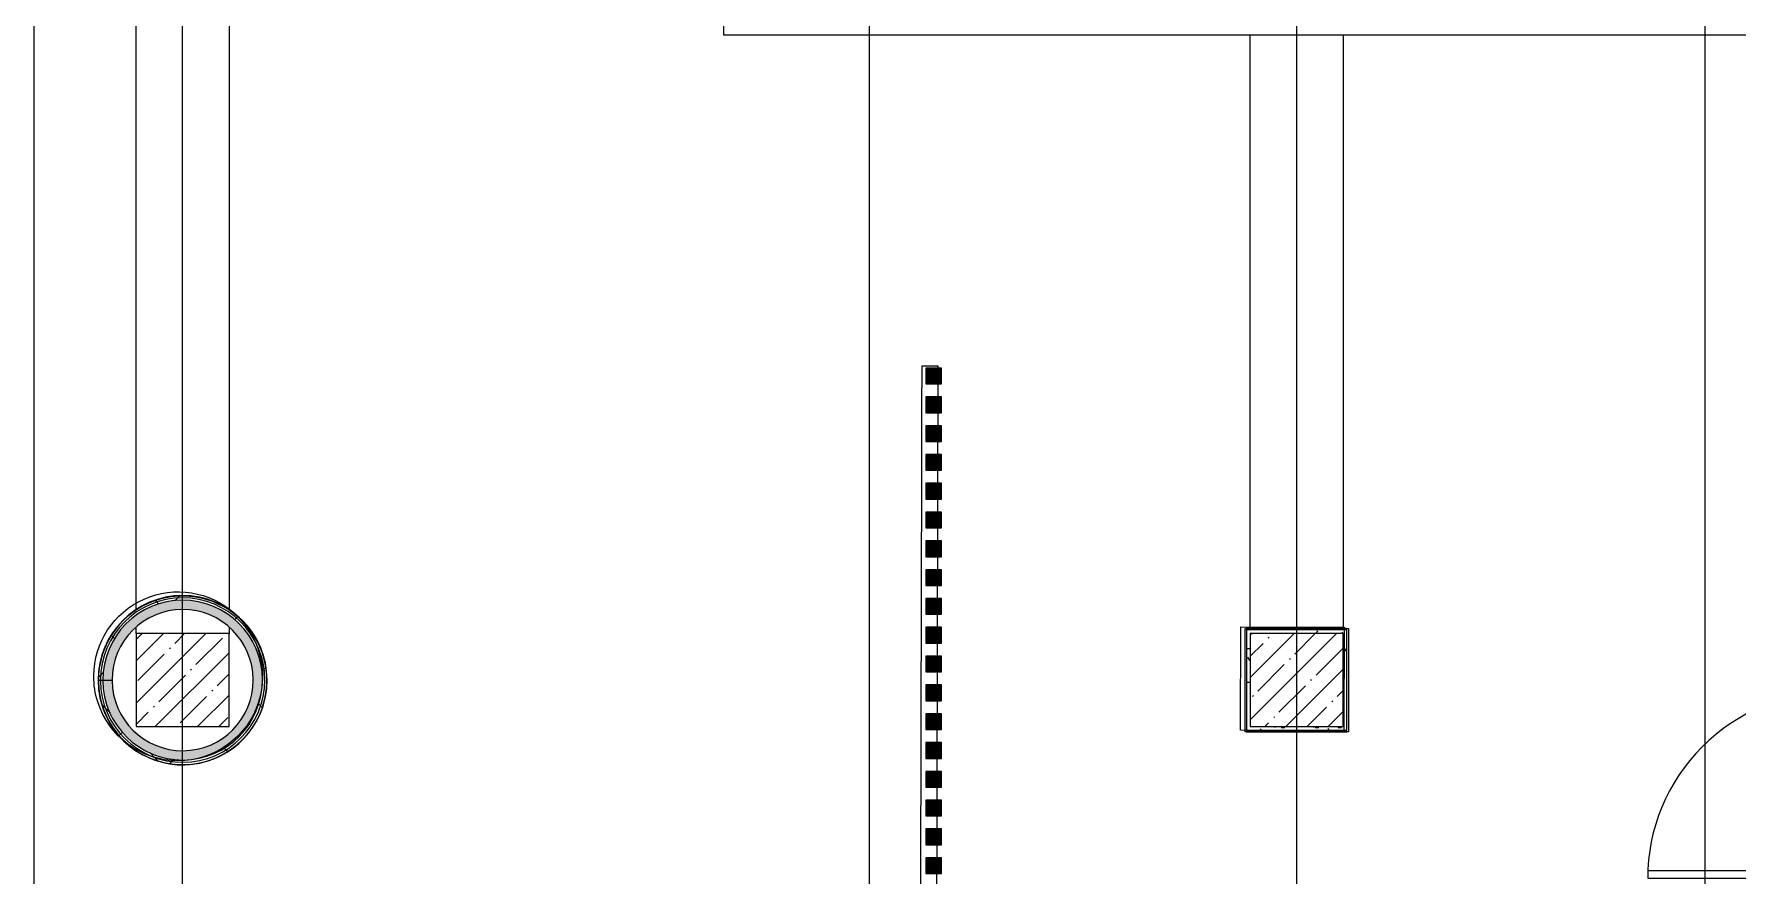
# Model space of a CAD drawing. Header units: millimetres. Extents: x -1113 to 415037, y -3642 to 354837.
# Drawn here: x 47725 to 56901, y 15830 to 20360 of the extents above; entities that cross this region are included whole.
import ezdxf

# ---------------------------------------------------------------- set-up
doc = ezdxf.new("R2010")
doc.units = ezdxf.units.MM
for name, color, linetype, lineweight in [('A-AREA-BNDY', 7, 'Continuous', 5), ('A-DOOR-2', 7, 'Continuous', 5), ('A-DOOR-FRAM-2', 7, 'Continuous', 5), ('A-FLOR', 7, 'Continuous', 9), ('A-WALL', 7, 'Continuous', 5), ('I-WALL', 7, 'Continuous', 5), ('S-COLS', 7, 'Continuous', 9), ('S-COLS-1', 7, 'Continuous', 5), ('Оси', 7, 'Continuous', 9)]:
    doc.layers.add(name, color=color, linetype=linetype, lineweight=lineweight)
for name, color, linetype, lineweight, true_color in [('A-DOOR-1', 7, 'Continuous', 5, 0xc0c0c0), ('A-DOOR-FRAM-1', 7, 'Continuous', 5, 0xc0c0c0), ('A-WALL-1', 9, 'Continuous', 5, 0x808080), ('A-WALL-FNSH-1', 9, 'Continuous', 5, 0x808080)]:
    doc.layers.add(name, color=color, linetype=linetype, lineweight=lineweight, true_color=true_color)
pattern_1 = [(0, (64.7, -136.06), (243.84, 60.96), [20.117, -162.763, 20.117, -162.763, -975.36]), (0, (64.7, -136.06), (243.84, 60.96), [-365.76, 20.117, -345.643, 20.117, -162.763, -426.72]), (0, (64.7, -136.06), (243.84, 60.96), [-914.4, 20.117, -101.803, 20.117, -284.683]), (120, (156.14, -105.58), (-174.71291, 180.691634), [20.117, -162.763, 20.117, -162.763, -975.36]), (120, (156.14, -105.58), (-174.71291, 180.691634), [-365.76, 20.117, -345.643, 20.117, -162.763, -426.72]), (120, (156.14, -105.58), (-174.71291, 180.691634), [-914.4, 20.117, -101.803, 20.117, -284.683]), (240, (186.62, 16.34), (-69.12709, -241.651634), [20.117, -162.763, 20.117, -162.763, -975.36]), (240, (186.62, 16.34), (-69.12709, -241.651634), [-365.76, 20.117, -345.643, 20.117, -162.763, -426.72]), (240, (186.62, 16.34), (-69.12709, -241.651634), [-914.4, 20.117, -101.803, 20.117, -284.683])]
pattern_2 = [(45, (64.7, -136.06), (-212.132, 212.132), []), (135, (64.7, -136.06), (-212.132, -212.132), [])]

# ---------------------------------------------------------------- blocks, each defined once
blk = doc.blocks.new('110_Дверь_СКБ_1Ст_Внутренняя1 - Д-12 1100x2100h_дверь в горячий цех-32113407-Объем проектирования 1 этажа')
at = {"layer": 'A-DOOR-2'}
h = blk.add_hatch(dxfattribs=at)
h.set_pattern_fill('FP_75', color=256, style=0, pattern_type=2)
h.set_pattern_definition([(135, (1751.41, 164.685), (-14.14214, -14.14214), []), (225, (1751.41, 164.685), (14.14214, -14.14214), [])])
h.paths.add_polyline_path([(537.5, 100), (537.5, -100), (562.5, -100), (562.5, 100)])
at = {"layer": 'A-DOOR-FRAM-2'}
h = blk.add_hatch(dxfattribs=at)
h.set_pattern_fill('FP_76', color=256, style=0, pattern_type=2)
h.set_pattern_definition([(45, (-371.384, 164.685), (-14.1421, 14.1421), []), (135, (-371.384, 164.685), (-14.1421, -14.1421), [])])
h.paths.add_polyline_path([(-537.5, 7), (-537.5, -100), (-512.5, -99.9), (-512.5, 100), (-537.5, 100)])
at = {"layer": 'A-DOOR-1'}
for p, q in [((-487.5, 1100), (-487.5, 100)), ((-447.5, 1100), (-487.5, 1100)), ((-447.5, 100), (-447.5, 1100)), ((-487.5, 100), (-447.5, 100))]:
    blk.add_line(p, q, dxfattribs=at)
blk.add_arc((-487.5, 100), 1000, 360, 90, dxfattribs=at)
at = {"layer": 'A-DOOR-FRAM-1'}
for p, q in [((-497.5, 108), (-567.5, 108)), ((-567.5, 108), (-567.5, 100)), ((-567.5, 100), (-497.5, 100)), ((-512.5, 100), (-537.5, 100)), ((-537.5, 100), (-537.5, -100)), ((-487.5, 100), (-512.5, 100)), ((-512.5, 100), (-512.5, 20)), ((-512.5, -100), (-512.5, 100)), ((-497.5, 100), (-512.5, 100)), ((-512.5, 100), (-512.5, 99)), ((-512.5, 99), (-497.5, 99)), ((-497.5, 100), (-497.5, 108)), ((-497.5, 99), (-497.5, 100)), ((-487.5, 60), (-487.5, 100)), ((512.5, 100), (512.5, 60)), ((537.5, 100), (512.5, 100)), ((592.5, 108), (522.5, 108)), ((522.5, 108), (522.5, 100)), ((537.5, 100), (522.5, 100)), ((522.5, 100), (522.5, 99)), ((522.5, 100), (592.5, 100)), ((522.5, 99), (537.5, 99)), ((537.5, 20), (537.5, 100)), ((562.5, 100), (537.5, 100)), ((537.5, 100), (537.5, -100)), ((537.5, 99), (537.5, 100)), ((562.5, -100), (562.5, 100)), ((592.5, 100), (592.5, 108)), ((-512.5, 20), (-477.5, 20)), ((-497.5, 20), (-512.5, 20)), ((-512.5, 20), (-512.5, -100)), ((-497.5, -100), (-497.5, 20)), ((-477.5, 60), (-487.5, 60)), ((-477.5, 20), (-477.5, 60)), ((512.5, 60), (502.5, 60)), ((502.5, 60), (502.5, 20)), ((502.5, 20), (537.5, 20)), ((537.5, 20), (522.5, 20)), ((522.5, 20), (522.5, -100)), ((537.5, -100), (537.5, 20)), ((-497.5, -100), (-567.5, -100)), ((-567.5, -100), (-567.5, -108)), ((-567.5, -108), (-497.5, -108)), ((-537.5, -100), (-512.5, -100)), ((-512.5, -100), (-497.5, -100)), ((-497.5, -108), (-497.5, -100)), ((522.5, -100), (537.5, -100)), ((592.5, -100), (522.5, -100)), ((522.5, -100), (522.5, -108)), ((522.5, -108), (592.5, -108)), ((537.5, -100), (562.5, -100)), ((592.5, -108), (592.5, -100))]:
    blk.add_line(p, q, dxfattribs=at)
blk = doc.blocks.new('BSC_Колонна _Прямоугольная - 500х500-22732503-Объем проектирования 1 этажа')
at = {"layer": 'S-COLS-1'}
h = blk.add_hatch(dxfattribs=at)
h.set_pattern_fill('FP_105', color=256, style=0, pattern_type=2)
h.set_pattern_definition([(45, (-48460, -17020), (-114.04925, 114.04925), []), (45, (-48345.95, -17020), (-114.04925, 114.04925), [201.613, -40.323, 6.706, -33.617])])
h.paths.add_polyline_path([(-200, -250), (250, -250), (250, 250), (-250, 250), (-250, -250)])
for p, q in [((250, 250), (-250, 250)), ((-250, 250), (-250, -250)), ((250, -250), (250, 250)), ((-250, -250), (250, -250))]:
    blk.add_line(p, q, dxfattribs=at)
blk = doc.blocks.new('BSC_Колонна _Прямоугольная - 500х500-V88-Объем проектирования 1 этажа')
at = {"layer": 'S-COLS-1'}
h = blk.add_hatch(dxfattribs=at)
h.set_pattern_fill('FP_106', color=256, style=0, pattern_type=2)
h.set_pattern_definition([(45, (-54460, -17020), (-114.04925, 114.04925), []), (45, (-54345.95, -17020), (-114.04925, 114.04925), [201.613, -40.323, 6.706, -33.617])])
h.paths.add_polyline_path([(-250, -250), (250, -250), (250, 250), (-250, 250), (-250, -228)])
for p, q in [((250, 250), (-250, 250)), ((-250, 250), (-250, -250)), ((250, -250), (250, 250)), ((-250, -250), (250, -250))]:
    blk.add_line(p, q, dxfattribs=at)

msp = doc.modelspace()

# ---------------------------------------------------------------- hatches: boundary and pattern name
at = {"layer": 'I-WALL'}
for points in [[(52611.8, 18477.9), (52611.8, 18562.9), (52526.8, 18562.9), (52526.8, 18477.9)], [(52609.6, 18322.9), (52611.8, 18322.9), (52611.8, 18407.9), (52526.8, 18406.3), (52526.8, 18322.9)], [(52611.8, 18167.9), (52611.8, 18252.9), (52526.8, 18252.9), (52526.8, 18167.9)], [(52611.8, 18012.9), (52611.8, 18097.9), (52526.8, 18097.9), (52526.8, 18012.9)], [(52526.8, 17857.9), (52611.8, 17857.9), (52611.8, 17942.9), (52526.8, 17942.9), (52526.8, 17876.3)], [(52526.8, 17702.9), (52611.8, 17702.9), (52611.8, 17787.9), (52526.8, 17787.9)], [(52611.8, 17547.9), (52611.8, 17632.9), (52526.8, 17632.9), (52526.8, 17547.9), (52535, 17547.9)], [(52526.8, 17392.9), (52611.8, 17392.9), (52611.8, 17477.9), (52526.8, 17477.9)], [(48508.8, 16454.2), (48594.2, 16460.5), (48662.8, 16477.6), (48731.6, 16508.1), (48782.4, 16539.7), (48844.7, 16598.1), (48882, 16644.7), (48918.6, 16712.4), (48941.2, 16777.2), (48953.3, 16851.3), (48953, 16921.9), (48940.5, 16993.6), (48916, 17062.3), (48880.3, 17125.7), (48825.1, 17190.4), (48774.7, 17233.3), (48717.4, 17268.3), (48649.7, 17295.4), (48567.9, 17311), (48492.5, 17311.8), (48433.5, 17304.1), (48356, 17278.7), (48298.8, 17249.8), (48237.5, 17203.5), (48189.9, 17153.8), (48143.7, 17081.4), (48117.6, 17020.7), (48100.6, 16953.4), (48094.7, 16883.9), (48144.7, 16883.9), (48150.8, 16951.7), (48170.5, 17020.7), (48202.2, 17083.9), (48246, 17141.1), (48287.5, 17180.8), (48346.2, 17219.2), (48417.9, 17247.7), (48481.8, 17260.8), (48541.1, 17263.6), (48608.5, 17254.6), (48679.5, 17230.3), (48739.7, 17196.5), (48786.6, 17159.3), (48831.5, 17108.2), (48871.1, 17037.9), (48890.7, 16986.2), (48903.1, 16919.3), (48903.3, 16851.3), (48891.4, 16784.3), (48867.7, 16720.5), (48831.1, 16659.6), (48781.8, 16605), (48735.5, 16567.8), (48675.7, 16535.2), (48611.1, 16513.9), (48543.7, 16504.4), (48471.4, 16508.1), (48409.3, 16521.9), (48341.8, 16551.4), (48289.6, 16585.4), (48240.1, 16632.1), (48199.8, 16686.9), (48169.8, 16748), (48150.8, 16818.6), (48144.7, 16881.2), (48094.7, 16880.9), (48101.4, 16808.3), (48125.1, 16727.5), (48154.9, 16665.6), (48199.8, 16603.6), (48253.6, 16551.4), (48301.4, 16516.4), (48366.7, 16484), (48436.4, 16463.1), (48481.8, 16457.5)], [(52611.8, 17237.9), (52611.8, 17322.9), (52526.8, 17322.9), (52526.8, 17237.9)], [(52526.8, 17082.9), (52611.8, 17082.9), (52611.8, 17167.9), (52526.8, 17167.9), (52526.8, 17094.4)], [(52526.8, 16927.9), (52611.8, 16927.9), (52611.8, 17012.9), (52526.8, 17012.9), (52526.8, 16953.4)], [(52526.8, 16772.9), (52611.8, 16772.9), (52611.8, 16857.9), (52526.8, 16857.9), (52526.8, 16814.5)], [(52611.8, 16617.9), (52611.8, 16702.9), (52526.8, 16702.9), (52526.8, 16617.9)], [(52611.8, 16462.9), (52611.8, 16547.9), (52526.8, 16547.9), (52526.8, 16462.9)], [(52611.8, 16307.9), (52611.8, 16392.9), (52526.8, 16392.9), (52526.8, 16307.9)], [(52611.8, 16152.9), (52611.8, 16237.9), (52526.8, 16237.9), (52526.8, 16152.9)], [(52611.8, 15997.9), (52611.8, 16082.9), (52526.8, 16082.9), (52526.8, 15997.9)], [(52611.8, 15842.9), (52611.8, 15927.9), (52526.8, 15927.9), (52526.8, 15842.9)]]:
    msp.add_hatch(color=256, dxfattribs=at).paths.add_polyline_path(points)
h = msp.add_hatch(dxfattribs=at)
h.set_pattern_fill('FP_192', color=256, style=0, pattern_type=2)
h.set_pattern_definition(pattern_2)
h.paths.add_polyline_path([(48489.6, 16430.3), (48574.3, 16432.4), (48647.1, 16446.4), (48720.1, 16474), (48782.8, 16510), (48839.5, 16556.2), (48892.4, 16617.4), (48930.2, 16679.3), (48958.5, 16749.6), (48974.3, 16818), (48978.7, 16897.6), (48971, 16969.2), (48951.3, 17040.4), (48920.2, 17107.7), (48878.5, 17169.2), (48827.3, 17223.1), (48760.7, 17271.9), (48700.3, 17303.1), (48630.5, 17326.1), (48558.1, 17337.4), (48473.1, 17335.1), (48403.9, 17321.9), (48335.9, 17297.4), (48267, 17258), (48212.6, 17214.4), (48159.4, 17153.8), (48119.2, 17088.4), (48091.6, 17020.7), (48075.5, 16953.4), (48070.6, 16883.9), (48082.2, 16883.9), (48088.9, 16959.8), (48112.6, 17042.7), (48139.8, 17101.8), (48180.2, 17161.7), (48240.7, 17222.3), (48301.3, 17265.1), (48369.2, 17297.4), (48433.5, 17316.7), (48505.7, 17326), (48587.2, 17321.4), (48661.5, 17304.1), (48733.3, 17273.2), (48786.9, 17240.4), (48850.4, 17182.3), (48894.6, 17125.7), (48930.2, 17059.6), (48954.6, 16985.3), (48965.5, 16919.3), (48965.7, 16848), (48953.3, 16773.9), (48928.7, 16703.3), (48892.4, 16637.7), (48836.5, 16571.1), (48781.8, 16524.6), (48720.1, 16487.5), (48652.7, 16460.7), (48581.5, 16445.2), (48500.7, 16442.7), (48422.6, 16454.2), (48350.1, 16478.3), (48286.6, 16511.8), (48225.2, 16559.4), (48176.8, 16611.7), (48137, 16671.8), (48105.6, 16744.5), (48088.2, 16816.4), (48082.2, 16880.8), (48069.7, 16880.6), (48077.1, 16803.4), (48095.4, 16733.3), (48130.8, 16657.5), (48174.8, 16594.3), (48226.7, 16541.1), (48278.1, 16501.5), (48353.6, 16463.1), (48427.6, 16440.3), (48481.8, 16431.6)])
h = msp.add_hatch(dxfattribs=at)
h.set_pattern_fill('FP_192', color=256, style=0, pattern_type=2)
h.set_pattern_definition(pattern_2)
h.paths.add_polyline_path([(48508.3, 16441.7), (48596.6, 16448.3), (48665.6, 16465.2), (48735.5, 16495.8), (48792.6, 16532.1), (48852.4, 16587.8), (48896.3, 16644.9), (48930.4, 16708.4), (48955.6, 16787.7), (48965.7, 16849), (48965.5, 16923), (48948.4, 17008.3), (48924.7, 17072.2), (48883.9, 17141.1), (48834.3, 17198.9), (48779.5, 17244.9), (48717.4, 17281.8), (48649.7, 17308.1), (48567.9, 17323.5), (48492.5, 17324.4), (48417.9, 17312.4), (48359.2, 17294.3), (48287.5, 17256.9), (48223.1, 17206.5), (48174.9, 17153.8), (48133.8, 17089.6), (48104.7, 17020.7), (48088.1, 16953.4), (48082.2, 16883.9), (48094.7, 16883.9), (48101.4, 16958.6), (48121.1, 17031.2), (48153.3, 17099.5), (48198.4, 17162.6), (48240.3, 17206.5), (48310.9, 17255.9), (48363.8, 17282.7), (48433.5, 17304.1), (48505.7, 17313.5), (48580.1, 17310.2), (48661.5, 17290.7), (48724.7, 17263.9), (48786.6, 17224.1), (48834.3, 17182.3), (48880.3, 17125.7), (48920.2, 17050.4), (48942, 16984.9), (48953, 16919.3), (48953, 16847.5), (48940.2, 16774.1), (48917.2, 16708.4), (48882, 16644.7), (48831.1, 16583), (48781.8, 16539.3), (48720.1, 16500.9), (48652.7, 16473.4), (48581.5, 16457.7), (48508.3, 16454.3), (48433.9, 16463.9), (48354.6, 16490), (48294.9, 16521.2), (48234.4, 16567.9), (48188.2, 16617.1), (48145.1, 16683.9), (48117.8, 16747.1), (48100.7, 16816.4), (48094.7, 16880.9), (48082.2, 16880.8), (48092.1, 16794.8), (48108.5, 16733.7), (48145.1, 16657.9), (48184.4, 16601.5), (48242.6, 16544), (48301.4, 16502.5), (48366.7, 16471), (48436.4, 16450.5), (48500.7, 16442.7)])
h = msp.add_hatch(color=256, dxfattribs=at)
h.paths.add_polyline_path([(48776.4, 17258.8), (48772.6, 17261.9), (48774.7, 17260.1)])
h.paths.add_polyline_path([(48711, 17295.1), (48706.5, 17297.7), (48710.6, 17295.4)])
h.paths.add_polyline_path([(48640.5, 17320.3), (48635.5, 17322.1), (48635.5, 17321.9)])
h = msp.add_hatch(dxfattribs=at)
h.set_pattern_fill('FP_191', color=256, style=0, pattern_type=2)
h.set_pattern_definition(pattern_1)
h.paths.add_polyline_path([(54774.7, 17133.9), (54772.9, 17153.9), (54254.7, 17153.9), (54254.7, 17133.9), (54746.9, 17133.9)])
h = msp.add_hatch(dxfattribs=at)
h.set_pattern_fill('FP_191', color=256, style=0, pattern_type=2)
h.set_pattern_definition(pattern_1)
h.paths.add_polyline_path([(54254.7, 16613.9), (54274.7, 16613.9), (54274.7, 17133.9), (54254.7, 17133.9), (54254.7, 16747.1)])
h = msp.add_hatch(dxfattribs=at)
h.set_pattern_fill('FP_191', color=256, style=0, pattern_type=2)
h.set_pattern_definition(pattern_1)
h.paths.add_polyline_path([(54794.7, 16633.9), (54794.7, 17153.9), (54774.7, 17153.9), (54774.7, 16633.9)])
h = msp.add_hatch(color=256, dxfattribs=at)
h.paths.add_polyline_path([(48492.4, 16429.1), (48489.6, 16430.3), (48491.3, 16429.3)])
h.paths.add_polyline_path([(48532.8, 16429.6), (48581.5, 16432.4), (48564.6, 16430.7), (48541.9, 16430.3)])
h.paths.add_polyline_path([(48446.9, 16436.2), (48415.5, 16441.4), (48417.6, 16440.7), (48436.4, 16437.8)])
h.paths.add_polyline_path([(48604.4, 16436.6), (48652.7, 16447.1), (48638.6, 16443.4), (48611.1, 16438.2)])
h.paths.add_polyline_path([(48377.2, 16454.2), (48344.3, 16465.4), (48350.4, 16463.1), (48366.7, 16457.7)])
h.paths.add_polyline_path([(48674.2, 16454.9), (48725.8, 16475.9), (48709.5, 16468.2), (48675.7, 16455.5)])
h.paths.add_polyline_path([(48095.4, 16733.3), (48096.9, 16733.7), (48095.4, 16733.3)])
h.paths.add_polyline_path([(48076.7, 16806), (48077.8, 16807.1), (48076.7, 16806.1)])
h = msp.add_hatch(dxfattribs=at)
h.set_pattern_fill('FP_191', color=256, style=0, pattern_type=2)
h.set_pattern_definition(pattern_1)
h.paths.add_polyline_path([(54663.5, 16613.9), (54794.7, 16613.9), (54794.7, 16633.9), (54274.7, 16633.9), (54274.7, 16613.9), (54413.1, 16613.9)])

# ---------------------------------------------------------------- linework, layer by layer
at = {"layer": 'A-AREA-BNDY', "flags": 128}
msp.add_lwpolyline([(52500.2, 15785.3), (52500.4, 15855.3), (52500.6, 15940.3), (52500.8, 16010.3), (52501, 16095.3), (52501.1, 16165.3), (52501.3, 16250.3), (52501.5, 16320.3), (52501.7, 16405.3), (52501.8, 16475.3), (52502, 16560.3), (52502.2, 16630.3), (52502.4, 16715.3), (52502.6, 16785.3), (52502.8, 16870.3), (52502.9, 16940.3), (52503.1, 17025.3), (52503.3, 17095.3), (52503.5, 17180.3), (52503.7, 17250.3), (52503.9, 17335.3), (52504, 17405.3), (52504.2, 17490.3), (52504.4, 17560.3), (52504.6, 17645.3), (52504.8, 17715.3), (52505, 17800.3), (52505.1, 17870.3), (52505.3, 17955.3), (52505.5, 18025.3), (52505.7, 18110.3), (52505.8, 18180.3), (52506, 18265.3), (52506.2, 18335.3), (52506.4, 18420.3), (52506.6, 18490.3), (52506.8, 18575.3), (52591.8, 18575.1), (52591.6, 18490.1), (52591.4, 18420.1), (52591.2, 18335.1), (52591, 18265.1), (52590.8, 18180.1), (52590.7, 18110.1), (52590.5, 18025.1), (52590.3, 17955.1), (52590.1, 17870.1), (52590, 17800.1), (52589.8, 17715.1), (52589.6, 17645.1), (52589.4, 17560.1), (52589.2, 17490.1), (52589, 17405.1), (52588.9, 17335.1), (52588.7, 17250.1), (52588.5, 17180.1), (52588.3, 17095.1), (52588.1, 17025.1), (52587.9, 16940.1), (52587.8, 16870.1), (52587.6, 16785.1), (52587.4, 16715.1), (52587.2, 16630.1), (52587, 16560.1), (52586.8, 16475.1), (52586.7, 16405.1), (52586.5, 16320.1), (52586.3, 16250.1), (52586.1, 16165.1), (52586, 16095.1), (52585.8, 16010.1), (52585.6, 15940.1), (52585.4, 15855.1), (52585.2, 15785.1)], dxfattribs=at)
msp.add_lwpolyline([(48933.9, 16766.1, -0.000605), (48933.5, 16765, -0.73057), (48067.4, 16767.1, -0.076798), (48046.2, 16904.2, -0.000577), (48046.2, 16905.3, -0.001199), (48046.2, 16907.5, -1.163452)], format="xyb", close=True, dxfattribs=at)
msp.add_lwpolyline([(54223.4, 17170.2), (54779.4, 17168.9), (54778.1, 16612.9), (54222.1, 16614.2)], close=True, dxfattribs=at)
at = {"layer": 'A-FLOR'}
for p, q in [((48274.7, 17263.8), (48274.7, 22483.5)), ((48774.7, 22483.4), (48774.7, 17263.9)), ((54274.7, 17161.9), (54274.7, 20355.9)), ((54774.7, 20355.9), (54774.7, 17161.9)), ((48274.7, 17133.9), (48274.7, 17168.6)), ((48774.7, 17168.7), (48774.7, 17133.9)), ((54794.7, 17161.9), (54253.7, 17161.9)), ((48774.7, 17133.9), (48274.7, 17133.9)), ((54253.7, 16605.9), (54794.7, 16605.9))]:
    msp.add_line(p, q, dxfattribs=at)
msp.add_arc((48524.7, 16883.9), 400, 180, 180.40797, dxfattribs=at)
msp.add_arc((48524.7, 16883.9), 400, 180, 180.40797, dxfattribs=at)
at = {"layer": 'A-WALL'}
for radius in [442.5, 430]:
    msp.add_arc((48524.7, 16883.9), radius, 180.40614, 180, dxfattribs=at)
at = {"layer": 'A-WALL-1'}
for p, q in [((48069.7, 16883.9), (48144.7, 16883.9)), ((48144.7, 16881.2), (48069.7, 16880.7))]:
    msp.add_line(p, q, dxfattribs=at)
for radius in [455, 380]:
    msp.add_arc((48524.7, 16883.9), radius, 180.40614, 180, dxfattribs=at)
at = {"layer": 'A-WALL-FNSH-1'}
for p, q in [((51436.7, 23833.9), (51436.7, 20355.9)), ((51436.7, 20355.9), (57966.7, 20355.9)), ((52611.8, 18562.9), (52526.8, 18562.9)), ((52526.8, 18562.9), (52526.8, 18477.9)), ((52611.8, 18477.9), (52611.8, 18562.9)), ((52526.8, 18477.9), (52611.8, 18477.9)), ((52611.8, 18407.9), (52526.8, 18407.9)), ((52526.8, 18407.9), (52526.8, 18322.9)), ((52611.8, 18322.9), (52611.8, 18407.9)), ((52526.8, 18322.9), (52611.8, 18322.9)), ((52611.8, 18252.9), (52526.8, 18252.9)), ((52526.8, 18252.9), (52526.8, 18167.9)), ((52611.8, 18167.9), (52611.8, 18252.9)), ((52526.8, 18167.9), (52611.8, 18167.9)), ((52611.8, 18097.9), (52526.8, 18097.9)), ((52526.8, 18097.9), (52526.8, 18012.9)), ((52611.8, 18012.9), (52611.8, 18097.9)), ((52526.8, 18012.9), (52611.8, 18012.9)), ((52611.8, 17942.9), (52526.8, 17942.9)), ((52526.8, 17942.9), (52526.8, 17857.9)), ((52611.8, 17857.9), (52611.8, 17942.9)), ((52526.8, 17857.9), (52611.8, 17857.9)), ((52611.8, 17787.9), (52526.8, 17787.9)), ((52526.8, 17787.9), (52526.8, 17702.9)), ((52611.8, 17702.9), (52611.8, 17787.9)), ((52526.8, 17702.9), (52611.8, 17702.9)), ((52611.8, 17632.9), (52526.8, 17632.9)), ((52526.8, 17632.9), (52526.8, 17547.9)), ((52611.8, 17547.9), (52611.8, 17632.9)), ((52526.8, 17547.9), (52611.8, 17547.9)), ((52611.8, 17477.9), (52526.8, 17477.9)), ((52526.8, 17477.9), (52526.8, 17392.9)), ((52611.8, 17392.9), (52611.8, 17477.9)), ((52526.8, 17392.9), (52611.8, 17392.9)), ((52611.8, 17322.9), (52526.8, 17322.9)), ((52526.8, 17322.9), (52526.8, 17237.9)), ((52611.8, 17237.9), (52611.8, 17322.9)), ((52526.8, 17237.9), (52611.8, 17237.9)), ((52611.8, 17167.9), (52526.8, 17167.9)), ((52526.8, 17167.9), (52526.8, 17082.9)), ((52611.8, 17082.9), (52611.8, 17167.9)), ((52526.8, 17082.9), (52611.8, 17082.9)), ((52611.8, 17012.9), (52526.8, 17012.9)), ((52526.8, 17012.9), (52526.8, 16927.9)), ((52611.8, 16927.9), (52611.8, 17012.9)), ((52526.8, 16927.9), (52611.8, 16927.9)), ((52611.8, 16857.9), (52526.8, 16857.9)), ((52526.8, 16857.9), (52526.8, 16772.9)), ((52611.8, 16772.9), (52611.8, 16857.9)), ((52526.8, 16772.9), (52611.8, 16772.9)), ((52611.8, 16702.9), (52526.8, 16702.9)), ((52526.8, 16702.9), (52526.8, 16617.9)), ((52611.8, 16617.9), (52611.8, 16702.9)), ((52526.8, 16617.9), (52611.8, 16617.9)), ((52611.8, 16547.9), (52526.8, 16547.9)), ((52526.8, 16547.9), (52526.8, 16462.9)), ((52611.8, 16462.9), (52611.8, 16547.9)), ((52526.8, 16462.9), (52611.8, 16462.9)), ((52611.8, 16392.9), (52526.8, 16392.9)), ((52526.8, 16392.9), (52526.8, 16307.9)), ((52611.8, 16307.9), (52611.8, 16392.9)), ((52526.8, 16307.9), (52611.8, 16307.9)), ((52611.8, 16237.9), (52526.8, 16237.9)), ((52526.8, 16237.9), (52526.8, 16152.9)), ((52526.8, 16152.9), (52611.8, 16152.9)), ((52611.8, 16152.9), (52611.8, 16237.9)), ((52611.8, 16082.9), (52526.8, 16082.9)), ((52526.8, 16082.9), (52526.8, 15997.9)), ((52611.8, 15997.9), (52611.8, 16082.9)), ((52526.8, 15997.9), (52611.8, 15997.9)), ((52611.8, 15927.9), (52526.8, 15927.9)), ((52526.8, 15927.9), (52526.8, 15842.9)), ((52611.8, 15842.9), (52611.8, 15927.9)), ((52526.8, 15842.9), (52611.8, 15842.9))]:
    msp.add_line(p, q, dxfattribs=at)
for centre, radius, start, end in [((48524.7, 16882.5), 454.6, 22.80007, 179.99861), ((48524.7, 16882.5), 453.6, 342.44177, 179.99861), ((48524.7, 16883.9), 454, 342.26721, 22.63128), ((48524.7, 16882.5), 454.6, 180, 342.30147), ((48524.7, 16882.5), 453.6, 180, 270), ((48524.7, 16883.9), 455, 270, 342.12874)]:
    msp.add_arc(centre, radius, start, end, dxfattribs=at)
at = {"layer": 'I-WALL'}
for p, q in [((54246.7, 17161.9), (54802.7, 17161.9)), ((54246.7, 16605.9), (54246.7, 17161.9)), ((54802.7, 17161.9), (54802.7, 16605.9)), ((54794.7, 17153.9), (54254.7, 17153.9)), ((54254.7, 17153.9), (54254.7, 16613.9)), ((54794.7, 16613.9), (54794.7, 17153.9)), ((54254.7, 16613.9), (54794.7, 16613.9)), ((54802.7, 16605.9), (54246.7, 16605.9))]:
    msp.add_line(p, q, dxfattribs=at)
at = {"layer": 'Оси'}
for points in [[(47724.7, -2042.3), (47724.7, 2957.7), (47724.7, 22262), (47724.7, 27262)], [(49080, -2042.3), (49080, -1322.8), (48524.7, -759.5), (48524.7, 4240.5), (48524.7, 22262), (48524.7, 27262)], [(52224.7, -2042.3), (52224.7, 2957.7), (52224.7, 22262), (52224.7, 27262)], [(54524.7, -2042.3), (54524.7, 2957.7), (54524.7, 22262), (54524.7, 27262)], [(56724.7, -2042.3), (56724.7, 2957.7), (56724.7, 22262), (56724.7, 27262)]]:
    msp.add_lwpolyline(points, dxfattribs=at)

# ---------------------------------------------------------------- block references
at = {"layer": 'A-DOOR-1', "rotation": 89.99999999999991}
msp.add_blockref('110_Дверь_СКБ_1Ст_Внутренняя1 - Д-12 1100x2100h_дверь в горячий цех-32113407-Объем проектирования 1 этажа', (57514.7, 16305.2), dxfattribs=at)
at = {"layer": 'S-COLS'}
for name, p in [('BSC_Колонна _Прямоугольная - 500х500-22732503-Объем проектирования 1 этажа', (48524.7, 16883.9)), ('BSC_Колонна _Прямоугольная - 500х500-V88-Объем проектирования 1 этажа', (54524.7, 16883.9))]:
    msp.add_blockref(name, p, dxfattribs=at)

doc.saveas('drawing.dxf')
